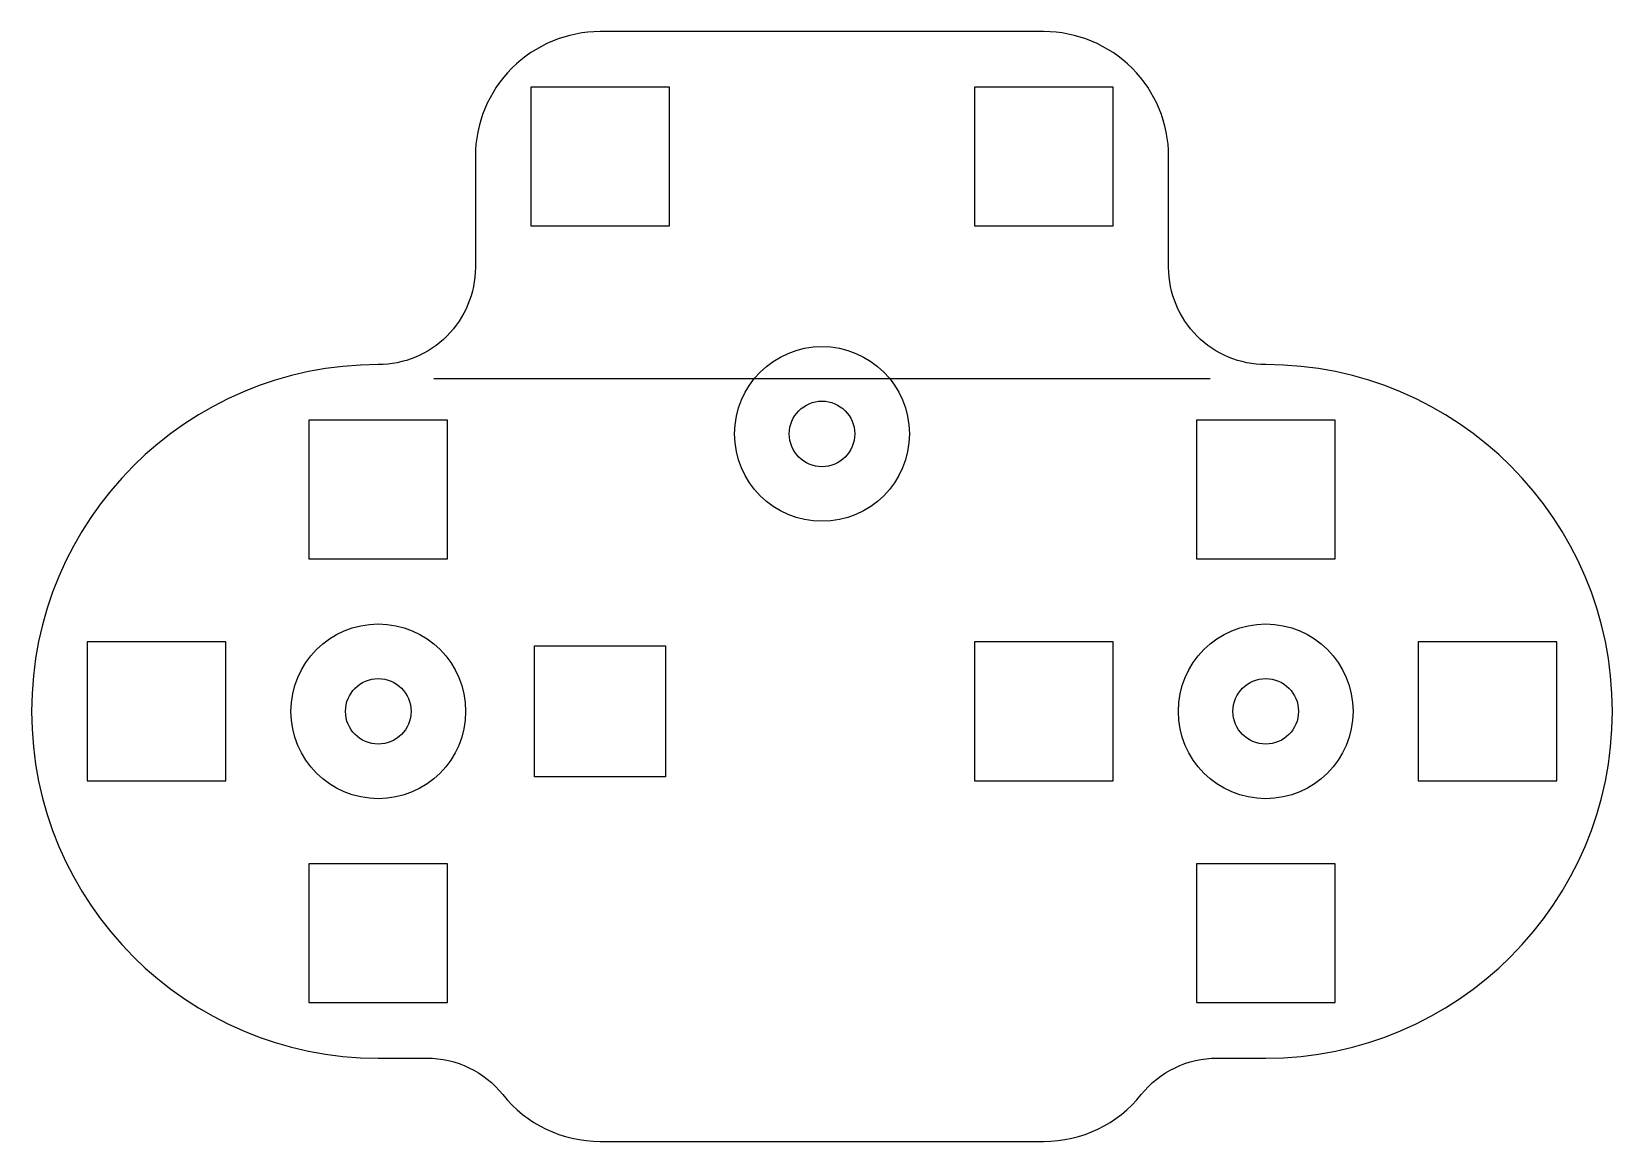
# Model space of a CAD drawing. Header units: millimetres. Extents: x 1.9 to 74.3, y 3.2 to 54.
import ezdxf

# ---------------------------------------------------------------- set-up
doc = ezdxf.new("R2010")
doc.units = ezdxf.units.MM
doc.header["$LTSCALE"] = 2

msp = doc.modelspace()

# ---------------------------------------------------------------- linework, layer by layer
msp.add_line((20.32, 38.1), (55.88, 38.1))
msp.add_lwpolyline([(58.42, 38.735, -0.414214), (53.975, 43.18), (53.975, 48.26, 0.414214), (48.26, 53.975), (27.94, 53.975, 0.414214), (22.225, 48.26), (22.225, 43.18, -0.414214), (17.78, 38.735, 1), (17.78, 6.985), (20.009, 6.985, -0.227735), (23.479, 5.318, 0.227735), (27.94, 3.175), (48.26, 3.175, 0.227735), (52.721, 5.318, -0.227735), (56.191, 6.985), (58.42, 6.985, 1)], format="xyb", close=True)
for points in [[(24.765, 45.085), (31.115, 45.085), (31.115, 51.435), (24.765, 51.435)], [(45.085, 45.085), (51.435, 45.085), (51.435, 51.435), (45.085, 51.435)], [(14.605, 29.845), (20.955, 29.845), (20.955, 36.195), (14.605, 36.195)], [(55.245, 29.845), (61.595, 29.845), (61.595, 36.195), (55.245, 36.195)], [(4.445, 19.685), (10.795, 19.685), (10.795, 26.035), (4.445, 26.035)], [(30.936, 19.856), (24.936, 19.856), (24.936, 25.856), (30.936, 25.856)], [(45.085, 19.685), (51.435, 19.685), (51.435, 26.035), (45.085, 26.035)], [(65.405, 19.685), (71.755, 19.685), (71.755, 26.035), (65.405, 26.035)], [(14.605, 9.525), (20.955, 9.525), (20.955, 15.875), (14.605, 15.875)], [(55.245, 9.525), (61.595, 9.525), (61.595, 15.875), (55.245, 15.875)]]:
    msp.add_lwpolyline(points, close=True)
for centre, radius in [((38.1, 35.56), 4), ((38.1, 35.56), 1.5), ((17.78, 22.86), 4), ((58.42, 22.86), 4), ((17.78, 22.86), 1.5), ((58.42, 22.86), 1.5)]:
    msp.add_circle(centre, radius)

doc.saveas('drawing.dxf')
